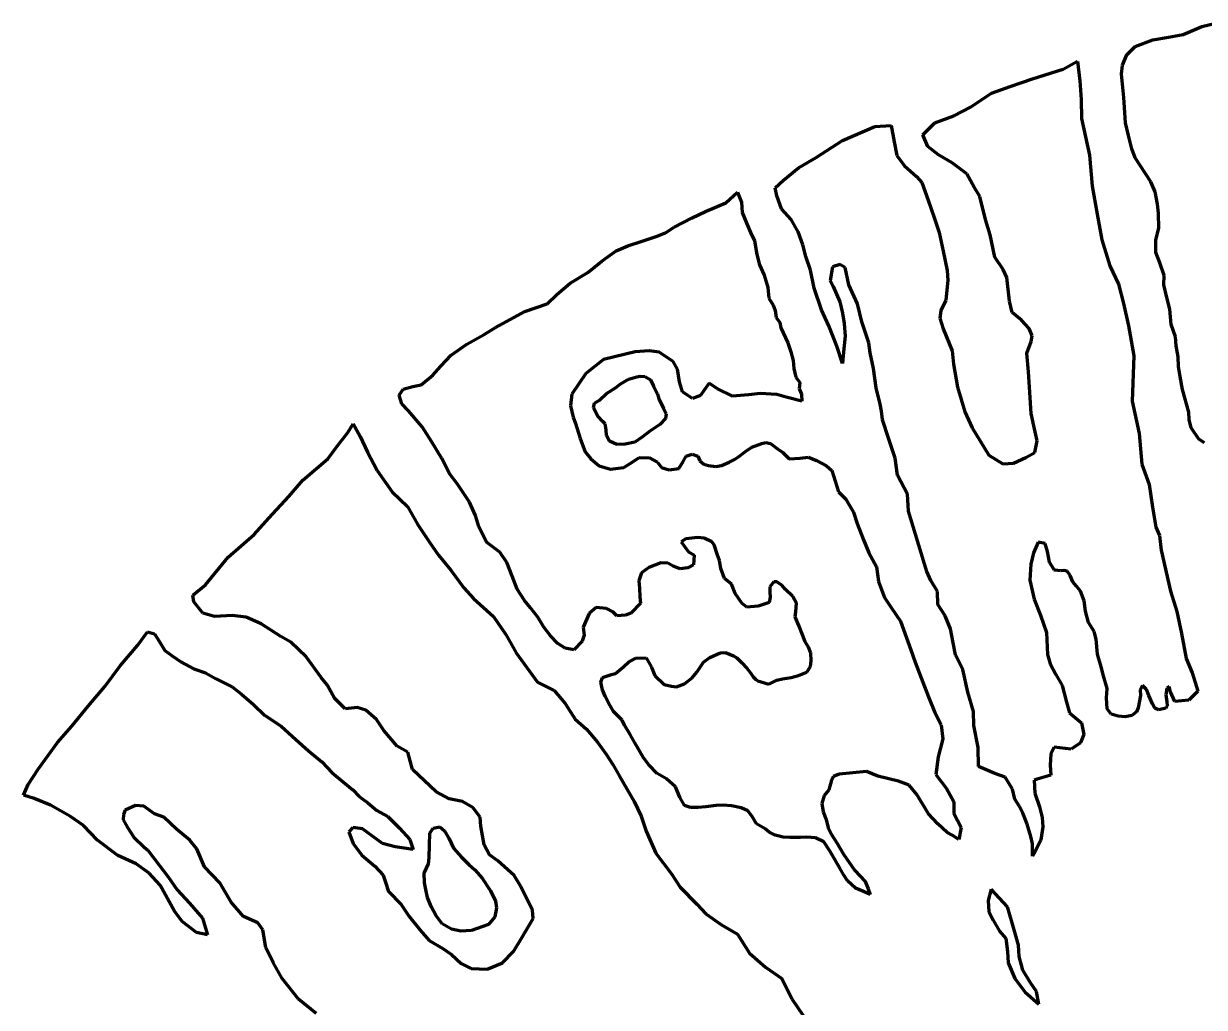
# Model space of a CAD drawing. Header units: millimetres. Extents: x 2676 to 5565, y 1584 to 2775.
# Drawn here: x 4137.2 to 4322, y 2205.4 to 2359.3 of the extents above; entities that cross this region are included whole.
import ezdxf

# ---------------------------------------------------------------- set-up
doc = ezdxf.new("R2010")
doc.units = ezdxf.units.MM
doc.layers.add('Warstwa5', color=7, linetype='Continuous', lineweight=100)

msp = doc.modelspace()

# ---------------------------------------------------------------- linework, layer by layer
at = {"layer": 'Warstwa5'}
for p, q in [((4318.67, 2357.59), (4321.59, 2358.83)), ((4321.59, 2358.83), (4323.56, 2359.27)), ((4311.11, 2355.68), (4313.91, 2356.73)), ((4313.91, 2356.73), (4316.33, 2357.13)), ((4316.33, 2357.13), (4318.67, 2357.59)), ((4309.17, 2352.75), (4309.81, 2354.41)), ((4309.81, 2354.41), (4311.11, 2355.68)), ((4299.89, 2352.14), (4302.09, 2353.37)), ((4302.09, 2353.37), (4302.48, 2350.33)), ((4309, 2351.43), (4309.17, 2352.75)), ((4291.56, 2349.45), (4295.05, 2350.65)), ((4295.05, 2350.65), (4299.89, 2352.14)), ((4309.2, 2349.25), (4309, 2351.43)), ((4288.67, 2348.38), (4291.56, 2349.45)), ((4302.48, 2350.33), (4302.66, 2347.38)), ((4309.36, 2347.7), (4309.2, 2349.25)), ((4285.35, 2346.19), (4288.67, 2348.38)), ((4302.66, 2347.38), (4302.75, 2344.42)), ((4309.45, 2346.15), (4309.36, 2347.7)), ((4282.75, 2344.82), (4285.35, 2346.19)), ((4309.61, 2343.72), (4309.45, 2346.15)), ((4265.31, 2340.96), (4270.41, 2343.16)), ((4270.41, 2343.16), (4272.97, 2343.32)), ((4272.97, 2343.32), (4273.42, 2340.78)), ((4277.9, 2341.85), (4279.76, 2343.74)), ((4279.76, 2343.74), (4282.75, 2344.82)), ((4302.75, 2344.42), (4304, 2338.67)), ((4310.1, 2341.76), (4309.61, 2343.72)), ((4278.71, 2340.02), (4277.9, 2341.85)), ((4310.61, 2339.67), (4310.1, 2341.76)), ((4261.22, 2338.34), (4265.31, 2340.96)), ((4273.42, 2340.78), (4273.85, 2338.63)), ((4280.37, 2338.74), (4278.71, 2340.02)), ((4311.13, 2338.26), (4310.61, 2339.67)), ((4258.46, 2336.68), (4261.22, 2338.34)), ((4273.85, 2338.63), (4275.04, 2337.03)), ((4282.52, 2337.5), (4280.37, 2338.74)), ((4284.8, 2335.76), (4282.52, 2337.5)), ((4304, 2338.67), (4304.4, 2333.86)), ((4313.56, 2334.53), (4311.13, 2338.26)), ((4256.11, 2334.76), (4258.46, 2336.68)), ((4275.04, 2337.03), (4276.92, 2335.37)), ((4285.92, 2333.66), (4284.8, 2335.76)), ((4254.8, 2333.59), (4256.11, 2334.76)), ((4276.92, 2335.37), (4277.77, 2334.43)), ((4277.77, 2334.43), (4278.74, 2331.63)), ((4304.4, 2333.86), (4305.17, 2329.46)), ((4314.28, 2332.95), (4313.56, 2334.53)), ((4247.1, 2331.24), (4248.9, 2332.9)), ((4248.9, 2332.9), (4249.53, 2331.33)), ((4255.08, 2332.32), (4254.8, 2333.59)), ((4255.8, 2330.29), (4255.08, 2332.32)), ((4286.8, 2332.24), (4285.92, 2333.66)), ((4287.72, 2328.64), (4286.8, 2332.24)), ((4314.65, 2331.04), (4314.28, 2332.95)), ((4244.02, 2329.91), (4247.1, 2331.24)), ((4249.53, 2331.33), (4249.63, 2329.73)), ((4257.29, 2328.61), (4255.8, 2330.29)), ((4278.74, 2331.63), (4279.7, 2328.93)), ((4314.81, 2329.55), (4314.65, 2331.04)), ((4239, 2327.4), (4241.71, 2328.82)), ((4241.71, 2328.82), (4244.02, 2329.91)), ((4249.63, 2329.73), (4250.34, 2327.93)), ((4258.39, 2326.7), (4257.29, 2328.61)), ((4279.7, 2328.93), (4280.44, 2326.6)), ((4288.46, 2326.22), (4287.72, 2328.64)), ((4305.17, 2329.46), (4305.91, 2325.46)), ((4314.83, 2327.24), (4314.81, 2329.55)), ((4236.17, 2325.97), (4237.63, 2326.54)), ((4237.63, 2326.54), (4239, 2327.4)), ((4250.34, 2327.93), (4250.96, 2326.6)), ((4250.96, 2326.6), (4251.58, 2325.27)), ((4259.11, 2324.68), (4258.39, 2326.7)), ((4280.44, 2326.6), (4281.11, 2323.68)), ((4314.38, 2325.46), (4314.83, 2327.24)), ((4231.74, 2324.51), (4233.96, 2325.24)), ((4233.96, 2325.24), (4236.17, 2325.97)), ((4251.58, 2325.27), (4251.95, 2323.15)), ((4259.62, 2322.83), (4259.11, 2324.68)), ((4289.18, 2322.71), (4288.46, 2326.22)), ((4305.91, 2325.46), (4307.15, 2321.39)), ((4314.38, 2323.47), (4314.38, 2325.46)), ((4227.67, 2322.11), (4229.89, 2323.74)), ((4229.89, 2323.74), (4231.74, 2324.51)), ((4251.95, 2323.15), (4252.35, 2321.51)), ((4260.35, 2320.69), (4259.62, 2322.83)), ((4281.11, 2323.68), (4281.7, 2320.66)), ((4314.98, 2321.82), (4314.38, 2323.47)), ((4225.46, 2320.31), (4227.67, 2322.11)), ((4252.35, 2321.51), (4253.1, 2319.89)), ((4263.78, 2321.2), (4263.42, 2319.1)), ((4264.94, 2321.57), (4263.78, 2321.2)), ((4265.76, 2321.13), (4264.94, 2321.57)), ((4266.33, 2318.4), (4265.76, 2321.13)), ((4290.48, 2320.81), (4289.18, 2322.71)), ((4307.15, 2321.39), (4308.52, 2318.51)), ((4315.66, 2319.86), (4314.98, 2321.82)), ((4222.7, 2318.65), (4225.46, 2320.31)), ((4253.1, 2319.89), (4253.64, 2317.96)), ((4260.92, 2317.86), (4260.35, 2320.69)), ((4263.42, 2319.1), (4263.87, 2318.15)), ((4281.8, 2319.08), (4281.49, 2316)), ((4281.7, 2320.66), (4281.8, 2319.08)), ((4291.05, 2319.56), (4290.48, 2320.81)), ((4291.49, 2315.84), (4291.05, 2319.56)), ((4315.63, 2318.4), (4315.66, 2319.86)), ((4220.61, 2316.91), (4222.7, 2318.65)), ((4253.64, 2317.96), (4253.8, 2316.31)), ((4262.03, 2314.48), (4260.92, 2317.86)), ((4263.87, 2318.15), (4264.91, 2315.74)), ((4267.7, 2315.42), (4266.33, 2318.4)), ((4308.52, 2318.51), (4309.3, 2315.5)), ((4316.07, 2316.43), (4315.63, 2318.4)), ((4215.6, 2314.22), (4219.09, 2315.45)), ((4219.09, 2315.45), (4220.61, 2316.91)), ((4253.8, 2316.31), (4254.47, 2315.22)), ((4264.91, 2315.74), (4265.32, 2313.99)), ((4268.37, 2312.6), (4267.7, 2315.42)), ((4281.49, 2316), (4280.71, 2314.38)), ((4291.89, 2314.09), (4291.49, 2315.84)), ((4309.3, 2315.5), (4310.11, 2312)), ((4316.56, 2314.59), (4316.07, 2316.43)), ((4211.04, 2311.71), (4215.6, 2314.22)), ((4254.47, 2315.22), (4254.82, 2314.41)), ((4254.82, 2314.41), (4254.95, 2313.29)), ((4263.17, 2311.98), (4262.03, 2314.48)), ((4265.32, 2313.99), (4265.62, 2312.33)), ((4280.71, 2314.38), (4280.58, 2313.18)), ((4293.35, 2312.89), (4291.89, 2314.09)), ((4316.77, 2312.17), (4316.56, 2314.59)), ((4209.26, 2310.64), (4211.04, 2311.71)), ((4254.95, 2313.29), (4255.53, 2312.49)), ((4255.53, 2312.49), (4255.7, 2311.67)), ((4255.7, 2311.67), (4256.8, 2309.3)), ((4264.46, 2308.8), (4263.17, 2311.98)), ((4265.62, 2312.33), (4265.74, 2310.36)), ((4269.46, 2309.31), (4268.37, 2312.6)), ((4280.58, 2313.18), (4281.08, 2311.53)), ((4294.52, 2311.59), (4293.35, 2312.89)), ((4310.11, 2312), (4310.9, 2307.31)), ((4317.45, 2310.28), (4316.77, 2312.17)), ((4206.56, 2309.11), (4209.26, 2310.64)), ((4265.74, 2310.36), (4265.5, 2307.88)), ((4281.08, 2311.53), (4282.49, 2308.07)), ((4294.99, 2310.43), (4294.52, 2311.59)), ((4294.84, 2309.53), (4294.99, 2310.43)), ((4317.54, 2308.85), (4317.45, 2310.28)), ((4204.1, 2307.41), (4206.56, 2309.11)), ((4235.09, 2308.06), (4232.9, 2307.92)), ((4236.65, 2307.86), (4235.09, 2308.06)), ((4256.8, 2309.3), (4257.25, 2307.9)), ((4265.32, 2306.09), (4264.46, 2308.8)), ((4269.66, 2307.74), (4269.46, 2309.31)), ((4282.49, 2308.07), (4282.71, 2306.01)), ((4294.17, 2307.71), (4294.84, 2309.53)), ((4317.84, 2307.12), (4317.54, 2308.85)), ((4202.48, 2305.7), (4204.1, 2307.41)), ((4227.91, 2306.72), (4225.19, 2304.52)), ((4232.9, 2307.92), (4227.91, 2306.72)), ((4238.83, 2306.39), (4236.65, 2307.86)), ((4239.5, 2305.18), (4238.83, 2306.39)), ((4257.25, 2307.9), (4257.63, 2306.55)), ((4257.63, 2306.55), (4257.71, 2305.31)), ((4265.5, 2307.88), (4265.32, 2306.09)), ((4270.21, 2305.31), (4269.66, 2307.74)), ((4294.45, 2304.77), (4294.17, 2307.71)), ((4310.9, 2307.31), (4310.66, 2300.22)), ((4317.93, 2305.62), (4317.84, 2307.12)), ((4199.39, 2302.77), (4201.21, 2304.25)), ((4201.21, 2304.25), (4202.48, 2305.7)), ((4225.19, 2304.52), (4222.96, 2301.29)), ((4239.8, 2303.24), (4239.5, 2305.18)), ((4257.71, 2305.31), (4258.03, 2303.96)), ((4270.6, 2302.27), (4270.21, 2305.31)), ((4282.71, 2306.01), (4283.33, 2302.39)), ((4294.6, 2302.41), (4294.45, 2304.77)), ((4318.15, 2304.08), (4317.93, 2305.62)), ((4196.58, 2302.06), (4198.1, 2302.51)), ((4198.1, 2302.51), (4199.39, 2302.77)), ((4229.81, 2302.26), (4230.56, 2302.85)), ((4230.56, 2302.85), (4231.83, 2303.65)), ((4231.83, 2303.65), (4233.13, 2304.03)), ((4233.13, 2304.03), (4233.67, 2304.13)), ((4233.67, 2304.13), (4234.4, 2304.05)), ((4234.4, 2304.05), (4235.28, 2303.56)), ((4235.28, 2303.56), (4235.76, 2302.57)), ((4235.76, 2302.57), (4236.38, 2301.28)), ((4240.31, 2301.66), (4239.8, 2303.24)), ((4244.46, 2302.99), (4243.69, 2301.93)), ((4245.76, 2302.12), (4244.46, 2302.99)), ((4258.03, 2303.96), (4258.68, 2303.11)), ((4258.68, 2303.11), (4258.56, 2302.15)), ((4283.33, 2302.39), (4284.47, 2298.51)), ((4294.86, 2298.28), (4294.6, 2302.41)), ((4318.53, 2302.04), (4318.15, 2304.08)), ((4195.98, 2301.13), (4196.58, 2302.06)), ((4196.37, 2299.77), (4195.98, 2301.13)), ((4222.96, 2301.29), (4222.77, 2299.49)), ((4227.33, 2300.35), (4228.41, 2301.39)), ((4228.41, 2301.39), (4229.81, 2302.26)), ((4236.38, 2301.28), (4236.61, 2300.57)), ((4236.61, 2300.57), (4237.31, 2299.05)), ((4241.87, 2300.63), (4240.31, 2301.66)), ((4243.09, 2301.06), (4241.87, 2300.63)), ((4243.69, 2301.93), (4243.09, 2301.06)), ((4248.1, 2300.96), (4245.76, 2302.12)), ((4250.64, 2301.18), (4248.1, 2300.96)), ((4252.47, 2301.41), (4250.64, 2301.18)), ((4255.05, 2301.22), (4252.47, 2301.41)), ((4256.5, 2300.83), (4255.05, 2301.22)), ((4258.98, 2300.21), (4256.5, 2300.83)), ((4258.56, 2302.15), (4258.91, 2301.28)), ((4258.91, 2301.28), (4258.98, 2300.21)), ((4271.25, 2299.75), (4270.6, 2302.27)), ((4319.51, 2298.46), (4318.53, 2302.04)), ((4197.39, 2298.7), (4196.37, 2299.77)), ((4199.57, 2296.16), (4197.39, 2298.7)), ((4222.77, 2299.49), (4223.18, 2297.68)), ((4226.38, 2299.15), (4226.52, 2299.88)), ((4227.07, 2297.87), (4226.38, 2299.15)), ((4226.52, 2299.88), (4227.33, 2300.35)), ((4237.31, 2299.05), (4237.72, 2298.23)), ((4271.42, 2298.65), (4271.25, 2299.75)), ((4310.66, 2300.22), (4311.76, 2295.16)), ((4223.18, 2297.68), (4223.54, 2296.68)), ((4227.84, 2297.01), (4227.07, 2297.87)), ((4228.17, 2296.67), (4227.84, 2297.01)), ((4237.64, 2297.5), (4236.74, 2296.54)), ((4237.72, 2298.23), (4237.64, 2297.5)), ((4271.61, 2297.28), (4271.42, 2298.65)), ((4272.58, 2294.28), (4271.61, 2297.28)), ((4284.47, 2298.51), (4285.61, 2296.02)), ((4295.28, 2296.33), (4294.86, 2298.28)), ((4319.58, 2297.34), (4319.51, 2298.46)), ((4319.91, 2296.05), (4319.58, 2297.34)), ((4186.27, 2293.15), (4187.92, 2295.31)), ((4187.92, 2295.31), (4188.77, 2296.67)), ((4188.77, 2296.67), (4189.83, 2294.68)), ((4201.02, 2293.87), (4199.57, 2296.16)), ((4223.54, 2296.68), (4224.29, 2294.34)), ((4228.35, 2295.72), (4228.17, 2296.67)), ((4228.4, 2294.82), (4228.35, 2295.72)), ((4235.18, 2295.48), (4234.03, 2294.63)), ((4236.74, 2296.54), (4235.18, 2295.48)), ((4285.61, 2296.02), (4288.25, 2291.74)), ((4295.82, 2293.99), (4295.28, 2296.33)), ((4311.76, 2295.16), (4312.16, 2290.34)), ((4321.08, 2294.25), (4319.91, 2296.05)), ((4184.8, 2291.19), (4186.27, 2293.15)), ((4189.83, 2294.68), (4191.01, 2292.23)), ((4202.62, 2291.23), (4201.02, 2293.87)), ((4224.29, 2294.34), (4225.07, 2292.25)), ((4228.88, 2293.94), (4228.4, 2294.82)), ((4230, 2293.41), (4228.88, 2293.94)), ((4231.32, 2293.49), (4230, 2293.41)), ((4232.81, 2293.77), (4231.32, 2293.49)), ((4234.03, 2294.63), (4232.81, 2293.77)), ((4251.16, 2292.99), (4252.73, 2293.56)), ((4252.73, 2293.56), (4253.32, 2293.72)), ((4253.32, 2293.72), (4254.04, 2293.59)), ((4254.04, 2293.59), (4255.16, 2292.76)), ((4273.56, 2291.28), (4272.58, 2294.28)), ((4295.44, 2292.19), (4295.82, 2293.99)), ((4321.99, 2293.68), (4321.08, 2294.25)), ((4191.01, 2292.23), (4192.5, 2289.33)), ((4225.07, 2292.25), (4225.97, 2291.18)), ((4232.66, 2290.82), (4233.52, 2291.41)), ((4233.52, 2291.41), (4235.13, 2291.33)), ((4235.13, 2291.33), (4236.36, 2290.64)), ((4240.4, 2290.77), (4240.89, 2291.57)), ((4240.89, 2291.57), (4241.82, 2291.93)), ((4241.82, 2291.93), (4242.68, 2291.57)), ((4242.68, 2291.57), (4243.02, 2290.87)), ((4248.42, 2291.09), (4249.05, 2291.49)), ((4249.05, 2291.49), (4250.13, 2292.33)), ((4250.13, 2292.33), (4251.16, 2292.99)), ((4255.16, 2292.76), (4255.97, 2292.16)), ((4255.97, 2292.16), (4257, 2291.19)), ((4258.72, 2291.3), (4260.02, 2291.44)), ((4260.02, 2291.44), (4261.24, 2290.92)), ((4288.25, 2291.74), (4290.41, 2290.39)), ((4292.08, 2290.5), (4294, 2291.41)), ((4294, 2291.41), (4295.44, 2292.19)), ((4180.88, 2287.83), (4184.8, 2291.19)), ((4203.9, 2288.76), (4202.62, 2291.23)), ((4225.97, 2291.18), (4227.23, 2290.06)), ((4227.23, 2290.06), (4229.05, 2289.58)), ((4229.05, 2289.58), (4231.12, 2289.83)), ((4231.12, 2289.83), (4232.66, 2290.82)), ((4236.36, 2290.64), (4237.01, 2289.84)), ((4237.01, 2289.84), (4238.22, 2289.44)), ((4238.22, 2289.44), (4239.7, 2289.66)), ((4239.7, 2289.66), (4240.4, 2290.77)), ((4243.02, 2290.87), (4243.65, 2290.32)), ((4243.65, 2290.32), (4244.37, 2290.13)), ((4244.37, 2290.13), (4245.51, 2289.96)), ((4245.51, 2289.96), (4246.4, 2290.13)), ((4246.4, 2290.13), (4247.62, 2290.63)), ((4247.62, 2290.63), (4248.42, 2291.09)), ((4257, 2291.19), (4258.72, 2291.3)), ((4261.24, 2290.92), (4262.84, 2290.07)), ((4262.84, 2290.07), (4263.66, 2289.35)), ((4273.93, 2288.63), (4273.56, 2291.28)), ((4290.41, 2290.39), (4292.08, 2290.5)), ((4312.16, 2290.34), (4313.35, 2287.16)), ((4178.71, 2285.27), (4180.88, 2287.83)), ((4192.5, 2289.33), (4194.86, 2286.02)), ((4205.07, 2287.22), (4203.9, 2288.76)), ((4263.66, 2289.35), (4264.73, 2286.03)), ((4275.49, 2285.67), (4273.93, 2288.63)), ((4194.86, 2286.02), (4197.25, 2283.74)), ((4206.97, 2284.42), (4205.07, 2287.22)), ((4264.73, 2286.03), (4265.85, 2284.86)), ((4313.35, 2287.16), (4313.87, 2283.64)), ((4175.55, 2281.89), (4178.71, 2285.27)), ((4207.88, 2282.33), (4206.97, 2284.42)), ((4265.85, 2284.86), (4267.03, 2282.83)), ((4275.66, 2283.01), (4275.49, 2285.67)), ((4197.25, 2283.74), (4198.83, 2280.94)), ((4208.4, 2280.58), (4207.88, 2282.33)), ((4267.03, 2282.83), (4267.62, 2281.05)), ((4276.41, 2280.59), (4275.66, 2283.01)), ((4313.87, 2283.64), (4314.36, 2280.51)), ((4173.28, 2279.32), (4175.55, 2281.89)), ((4198.83, 2280.94), (4200.69, 2278.15)), ((4209.63, 2278.16), (4208.4, 2280.58)), ((4267.62, 2281.05), (4268.64, 2278.53)), ((4278.51, 2273.57), (4276.41, 2280.59)), ((4314.36, 2280.51), (4314.94, 2279.16)), ((4169.19, 2275.79), (4173.28, 2279.32)), ((4240.81, 2278.67), (4240.06, 2278.21)), ((4242.64, 2278.85), (4240.81, 2278.67)), ((4243.66, 2278.79), (4242.64, 2278.85)), ((4244.88, 2278.21), (4243.66, 2278.79)), ((4268.64, 2278.53), (4269.44, 2276.48)), ((4314.94, 2279.16), (4315.18, 2276.91)), ((4200.69, 2278.15), (4202.13, 2276.09)), ((4211.7, 2276.55), (4209.63, 2278.16)), ((4212.81, 2274.95), (4211.7, 2276.55)), ((4240.06, 2278.21), (4241.23, 2276.62)), ((4241.23, 2276.62), (4242.1, 2276.08)), ((4245.27, 2277.7), (4244.88, 2278.21)), ((4245.79, 2276.13), (4245.27, 2277.7)), ((4295.93, 2278.15), (4295.22, 2276.49)), ((4297.03, 2277.95), (4295.93, 2278.15)), ((4297.42, 2276.66), (4297.03, 2277.95)), ((4297.75, 2275.02), (4297.42, 2276.66)), ((4315.18, 2276.91), (4316.67, 2270.48)), ((4165.63, 2271.45), (4169.19, 2275.79)), ((4202.13, 2276.09), (4204.05, 2273.78)), ((4213.66, 2272.8), (4212.81, 2274.95)), ((4236.88, 2274.92), (4235.02, 2274.2)), ((4238.01, 2274.87), (4236.88, 2274.92)), ((4238.81, 2274.38), (4238.01, 2274.87)), ((4242.1, 2276.08), (4242.02, 2274.58)), ((4246.08, 2275.25), (4245.79, 2276.13)), ((4246.28, 2274.02), (4246.08, 2275.25)), ((4269.44, 2276.48), (4270.63, 2274.26)), ((4294.83, 2274.68), (4294.64, 2272.2)), ((4295.22, 2276.49), (4294.83, 2274.68)), ((4298.45, 2273.79), (4297.75, 2275.02)), ((4204.05, 2273.78), (4206.09, 2271.01)), ((4233.88, 2273.36), (4233.48, 2272.09)), ((4235.02, 2274.2), (4233.88, 2273.36)), ((4239.91, 2273.98), (4238.81, 2274.38)), ((4241.15, 2274.11), (4239.91, 2273.98)), ((4242.02, 2274.58), (4241.15, 2274.11)), ((4246.85, 2272.45), (4246.28, 2274.02)), ((4270.63, 2274.26), (4270.96, 2271.99)), ((4279.16, 2272.13), (4278.51, 2273.57)), ((4298.6, 2273.76), (4298.45, 2273.79)), ((4299.5, 2273.66), (4298.6, 2273.76)), ((4299.96, 2273.69), (4299.5, 2273.66)), ((4300.51, 2273.61), (4299.96, 2273.69)), ((4300.94, 2272.94), (4300.51, 2273.61)), ((4301.39, 2271.93), (4300.94, 2272.94)), ((4163.67, 2269.83), (4165.63, 2271.45)), ((4206.09, 2271.01), (4207.6, 2269.33)), ((4214.44, 2270.77), (4213.66, 2272.8)), ((4233.48, 2272.09), (4233.55, 2270.96)), ((4247.98, 2271.56), (4246.85, 2272.45)), ((4248.55, 2270.1), (4247.98, 2271.56)), ((4253.96, 2271.16), (4253.95, 2270.32)), ((4254.57, 2271.91), (4253.96, 2271.16)), ((4255.04, 2271.94), (4254.57, 2271.91)), ((4255.91, 2271.34), (4255.04, 2271.94)), ((4256.37, 2270.77), (4255.91, 2271.34)), ((4270.96, 2271.99), (4271.89, 2269.46)), ((4280.19, 2270.4), (4279.16, 2272.13)), ((4294.64, 2272.2), (4295.33, 2269.23)), ((4301.93, 2271.23), (4301.39, 2271.93)), ((4302.6, 2270.46), (4301.93, 2271.23)), ((4163.83, 2268.81), (4163.67, 2269.83)), ((4207.6, 2269.33), (4210.71, 2266.49)), ((4215.56, 2268.99), (4214.44, 2270.77)), ((4233.55, 2270.96), (4233.64, 2269.6)), ((4233.64, 2269.6), (4233.7, 2268.59)), ((4249.6, 2268.62), (4248.55, 2270.1)), ((4254, 2269.55), (4253.88, 2268.71)), ((4253.95, 2270.32), (4254, 2269.55)), ((4257.57, 2269.66), (4256.37, 2270.77)), ((4258.11, 2268.62), (4257.57, 2269.66)), ((4271.89, 2269.46), (4272.94, 2267.9)), ((4280.26, 2268.37), (4280.19, 2270.4)), ((4295.33, 2269.23), (4296.3, 2266.74)), ((4303.16, 2268.94), (4302.6, 2270.46)), ((4316.67, 2270.48), (4317.66, 2267.29)), ((4165.25, 2267.03), (4163.83, 2268.81)), ((4216.53, 2267.86), (4215.56, 2268.99)), ((4217.63, 2266.39), (4216.53, 2267.86)), ((4226.78, 2267.92), (4225.71, 2266.96)), ((4228.39, 2267.78), (4226.78, 2267.92)), ((4229.38, 2267.25), (4228.39, 2267.78)), ((4233.7, 2268.59), (4232.19, 2267.01)), ((4250.35, 2267.96), (4249.6, 2268.62)), ((4252.13, 2268.13), (4250.35, 2267.96)), ((4253.88, 2268.71), (4252.13, 2268.13)), ((4258.02, 2267.25), (4258.11, 2268.62)), ((4272.94, 2267.9), (4274.41, 2265.8)), ((4281.42, 2266.59), (4280.26, 2268.37)), ((4303.34, 2267.33), (4303.16, 2268.94)), ((4303.83, 2265.55), (4303.34, 2267.33)), ((4317.66, 2267.29), (4318.37, 2263.87)), ((4167.06, 2266.49), (4165.25, 2267.03)), ((4169.86, 2266.66), (4167.06, 2266.49)), ((4172.02, 2266.42), (4169.86, 2266.66)), ((4174.34, 2265.35), (4172.02, 2266.42)), ((4210.71, 2266.49), (4212.66, 2263.71)), ((4218.62, 2264.83), (4217.63, 2266.39)), ((4225.71, 2266.96), (4224.77, 2264.82)), ((4230.01, 2266.63), (4229.38, 2267.25)), ((4231.38, 2266.72), (4230.01, 2266.63)), ((4232.19, 2267.01), (4231.38, 2266.72)), ((4257.95, 2266.47), (4258.02, 2267.25)), ((4258.51, 2265.08), (4257.95, 2266.47)), ((4274.41, 2265.8), (4276.03, 2261.31)), ((4282.23, 2264.6), (4281.42, 2266.59)), ((4296.3, 2266.74), (4297.28, 2264.02)), ((4304.74, 2264.16), (4303.83, 2265.55)), ((4155, 2261.97), (4156.55, 2264.12)), ((4156.55, 2264.12), (4157.69, 2263.82)), ((4157.69, 2263.82), (4158.42, 2262.65)), ((4177.45, 2263.4), (4174.34, 2265.35)), ((4212.66, 2263.71), (4214.24, 2260.82)), ((4219.66, 2263.47), (4218.62, 2264.83)), ((4224.77, 2264.82), (4224.91, 2263.58)), ((4259.08, 2263.62), (4258.51, 2265.08)), ((4259.5, 2262.56), (4259.08, 2263.62)), ((4282.67, 2262.41), (4282.23, 2264.6)), ((4297.28, 2264.02), (4297.44, 2260.54)), ((4305.01, 2262.94), (4304.74, 2264.16)), ((4318.37, 2263.87), (4319.11, 2259.93)), ((4152.3, 2258.8), (4155, 2261.97)), ((4158.42, 2262.65), (4159.26, 2261.2)), ((4179.01, 2262.47), (4177.45, 2263.4)), ((4181.4, 2260.18), (4179.01, 2262.47)), ((4220.81, 2262.29), (4219.66, 2263.47)), ((4221.93, 2261.53), (4220.81, 2262.29)), ((4224.61, 2262.67), (4223.31, 2261.32)), ((4224.91, 2263.58), (4224.61, 2262.67)), ((4260.03, 2261.7), (4259.5, 2262.56)), ((4283.04, 2260.52), (4282.67, 2262.41)), ((4305.23, 2260.63), (4305.01, 2262.94)), ((4159.26, 2261.2), (4160.44, 2260.34)), ((4160.44, 2260.34), (4161.81, 2259.4)), ((4183.76, 2256.96), (4181.4, 2260.18)), ((4214.24, 2260.82), (4217.62, 2256.26)), ((4223.31, 2261.32), (4221.93, 2261.53)), ((4231.89, 2259.41), (4232.99, 2260.01)), ((4232.99, 2260.01), (4234.59, 2260.05)), ((4234.59, 2260.05), (4235.46, 2258.56)), ((4243.56, 2259.36), (4244.59, 2260.08)), ((4244.59, 2260.08), (4246.21, 2260.84)), ((4246.21, 2260.84), (4247.04, 2260.89)), ((4247.04, 2260.89), (4248.26, 2260.37)), ((4248.26, 2260.37), (4248.82, 2260.05)), ((4248.82, 2260.05), (4249.58, 2259.26)), ((4260.38, 2260.77), (4260.03, 2261.7)), ((4260.45, 2259.65), (4260.38, 2260.77)), ((4276.03, 2261.31), (4276.73, 2259.35)), ((4284.17, 2258.22), (4283.04, 2260.52)), ((4297.44, 2260.54), (4297.83, 2259.08)), ((4305.82, 2258.66), (4305.23, 2260.63)), ((4319.11, 2259.93), (4320.04, 2257.72)), ((4149.88, 2255.57), (4152.3, 2258.8)), ((4161.81, 2259.4), (4163.84, 2258.31)), ((4163.84, 2258.31), (4165.66, 2257.68)), ((4229.8, 2257.61), (4231.05, 2258.64)), ((4231.05, 2258.64), (4231.89, 2259.41)), ((4235.46, 2258.56), (4235.95, 2257.28)), ((4242.53, 2257.81), (4243.56, 2259.36)), ((4249.58, 2259.26), (4250.35, 2258.42)), ((4250.35, 2258.42), (4250.93, 2257.68)), ((4259.73, 2257.82), (4260.33, 2258.69)), ((4260.33, 2258.69), (4260.45, 2259.65)), ((4276.73, 2259.35), (4277.64, 2256.92)), ((4284.95, 2254.69), (4284.17, 2258.22)), ((4297.83, 2259.08), (4298.73, 2257.46)), ((4306.18, 2257.21), (4305.82, 2258.66)), ((4165.66, 2257.68), (4167.31, 2256.75)), ((4167.31, 2256.75), (4169.82, 2255.51)), ((4184.67, 2255.8), (4183.76, 2256.96)), ((4217.62, 2256.26), (4220.23, 2254.93)), ((4227.51, 2256.22), (4227.76, 2256.95)), ((4227.76, 2255.04), (4227.51, 2256.22)), ((4227.76, 2256.95), (4229.16, 2257.45)), ((4229.16, 2257.45), (4229.8, 2257.61)), ((4235.95, 2257.28), (4237.41, 2255.88)), ((4240.62, 2255.97), (4241.81, 2256.93)), ((4241.81, 2256.93), (4242.53, 2257.81)), ((4250.93, 2257.68), (4251.33, 2257.05)), ((4251.33, 2257.05), (4251.77, 2256.66)), ((4251.77, 2256.66), (4252.08, 2256.45)), ((4252.08, 2256.45), (4253.78, 2255.9)), ((4253.78, 2255.9), (4255.05, 2256.57)), ((4255.05, 2256.57), (4255.93, 2256.75)), ((4255.93, 2256.75), (4257.29, 2256.95)), ((4257.29, 2256.95), (4258.46, 2257.26)), ((4258.46, 2257.26), (4259.73, 2257.82)), ((4277.64, 2256.92), (4278.79, 2253.93)), ((4298.73, 2257.46), (4299.72, 2255.74)), ((4306.73, 2255.24), (4306.18, 2257.21)), ((4320.04, 2257.72), (4320.92, 2254.81)), ((4147.26, 2252.5), (4149.88, 2255.57)), ((4169.82, 2255.51), (4171.29, 2254.38)), ((4171.29, 2254.38), (4173.17, 2252.72)), ((4185.83, 2253.72), (4184.67, 2255.8)), ((4220.23, 2254.93), (4221.95, 2252.88)), ((4228.18, 2254.06), (4227.76, 2255.04)), ((4237.41, 2255.88), (4238.56, 2255.6)), ((4238.56, 2255.6), (4239.34, 2255.53)), ((4239.34, 2255.53), (4240.62, 2255.97)), ((4285.82, 2251.65), (4284.95, 2254.69)), ((4299.72, 2255.74), (4300.38, 2253.11)), ((4306.66, 2253.76), (4306.73, 2255.24)), ((4312.3, 2255.74), (4311.92, 2254.98)), ((4311.92, 2254.98), (4311.98, 2254.14)), ((4312.92, 2255.08), (4312.3, 2255.74)), ((4313.25, 2254.14), (4312.92, 2255.08)), ((4316.08, 2255.32), (4315.95, 2254.27)), ((4316.45, 2255.54), (4316.08, 2255.32)), ((4316.67, 2254.74), (4316.45, 2255.54)), ((4317.36, 2253.2), (4316.67, 2254.74)), ((4320.92, 2254.81), (4319.52, 2253.44)), ((4144.75, 2249.35), (4147.26, 2252.5)), ((4173.17, 2252.72), (4174.87, 2251.05)), ((4187.53, 2252.05), (4185.83, 2253.72)), ((4221.95, 2252.88), (4223.5, 2250.45)), ((4228.79, 2252.91), (4228.18, 2254.06)), ((4229.52, 2251.64), (4228.79, 2252.91)), ((4278.79, 2253.93), (4279.8, 2251.51)), ((4300.38, 2253.11), (4300.88, 2251.46)), ((4306.77, 2252.07), (4306.66, 2253.76)), ((4311.98, 2254.14), (4311.6, 2252.22)), ((4313.84, 2252.82), (4313.25, 2254.14)), ((4314.19, 2252.19), (4313.84, 2252.82)), ((4316.14, 2252.54), (4315.93, 2252.18)), ((4315.95, 2254.27), (4316.1, 2253.16)), ((4316.1, 2253.16), (4316.14, 2252.54)), ((4319.52, 2253.44), (4317.36, 2253.2)), ((4174.87, 2251.05), (4177.5, 2249.35)), ((4189.39, 2252.26), (4187.53, 2252.05)), ((4190.72, 2251.88), (4189.39, 2252.26)), ((4192.4, 2250.39), (4190.72, 2251.88)), ((4230.86, 2250.3), (4229.52, 2251.64)), ((4279.8, 2251.51), (4280.78, 2249.56)), ((4285.9, 2249.44), (4285.82, 2251.65)), ((4300.88, 2251.46), (4302.76, 2249.89)), ((4307.4, 2251.22), (4306.77, 2252.07)), ((4308.47, 2250.94), (4307.4, 2251.22)), ((4309.59, 2250.82), (4308.47, 2250.94)), ((4310.62, 2251.04), (4309.59, 2250.82)), ((4311.33, 2251.58), (4310.62, 2251.04)), ((4311.6, 2252.22), (4311.33, 2251.58)), ((4314.79, 2251.92), (4314.19, 2252.19)), ((4315.51, 2252.08), (4314.79, 2251.92)), ((4315.93, 2252.18), (4315.51, 2252.08)), ((4142.48, 2246.78), (4144.75, 2249.35)), ((4177.5, 2249.35), (4179.79, 2247.25)), ((4193.54, 2248.68), (4192.4, 2250.39)), ((4223.5, 2250.45), (4225.28, 2248.88)), ((4225.28, 2248.88), (4227, 2246.84)), ((4231.2, 2249.49), (4230.86, 2250.3)), ((4232.13, 2248.06), (4231.2, 2249.49)), ((4280.78, 2249.56), (4281.02, 2247.38)), ((4286.54, 2246.02), (4285.9, 2249.44)), ((4302.76, 2249.89), (4303.08, 2248.03)), ((4179.79, 2247.25), (4181.77, 2245.5)), ((4195.66, 2246.2), (4193.54, 2248.68)), ((4232.86, 2246.74), (4232.13, 2248.06)), ((4281.02, 2247.38), (4280.33, 2244.56)), ((4303.08, 2248.03), (4302.56, 2246.72)), ((4139.46, 2242.65), (4142.48, 2246.78)), ((4181.77, 2245.5), (4183.84, 2243.76)), ((4197.32, 2245.26), (4195.66, 2246.2)), ((4198.04, 2242.59), (4197.32, 2245.26)), ((4227, 2246.84), (4228.34, 2244.96)), ((4234.2, 2244.38), (4232.86, 2246.74)), ((4286.6, 2243.06), (4286.54, 2246.02)), ((4298.45, 2246.06), (4297.92, 2245.04)), ((4301.14, 2245.74), (4298.45, 2246.06)), ((4302.56, 2246.72), (4301.14, 2245.74)), ((4183.84, 2243.76), (4185.44, 2242.08)), ((4228.34, 2244.96), (4229.37, 2243.34)), ((4229.37, 2243.34), (4230.42, 2241.54)), ((4235.04, 2243.3), (4234.2, 2244.38)), ((4236.32, 2241.96), (4235.04, 2243.3)), ((4280.33, 2244.56), (4279.93, 2241.77)), ((4297.92, 2245.04), (4297.83, 2243.25)), ((4137.92, 2240.21), (4139.46, 2242.65)), ((4185.44, 2242.08), (4187.22, 2240.6)), ((4201.73, 2239.08), (4198.04, 2242.59)), ((4230.42, 2241.54), (4232.73, 2237.57)), ((4237.8, 2241.1), (4236.32, 2241.96)), ((4263.9, 2241.48), (4263.63, 2240.9)), ((4264.83, 2241.82), (4263.9, 2241.48)), ((4269.11, 2242.28), (4264.83, 2241.82)), ((4270.88, 2241.53), (4269.11, 2242.28)), ((4274.08, 2240.77), (4270.88, 2241.53)), ((4279.93, 2241.77), (4281.61, 2239.62)), ((4289.15, 2241.93), (4286.6, 2243.06)), ((4290.79, 2241.35), (4289.15, 2241.93)), ((4297.93, 2241.68), (4295.79, 2241.05)), ((4297.83, 2243.25), (4297.93, 2241.68)), ((4137.18, 2238.58), (4137.92, 2240.21)), ((4187.22, 2240.6), (4188.7, 2239.39)), ((4239.2, 2239.87), (4237.8, 2241.1)), ((4239.89, 2238.24), (4239.2, 2239.87)), ((4263.63, 2240.9), (4263.21, 2239.41)), ((4275.75, 2240.11), (4274.08, 2240.77)), ((4276.99, 2238.66), (4275.75, 2240.11)), ((4281.61, 2239.62), (4282.78, 2237.51)), ((4291.95, 2239.51), (4290.79, 2241.35)), ((4295.79, 2241.05), (4295.31, 2240.92)), ((4295.31, 2240.92), (4295.43, 2238.85)), ((4138.81, 2238.02), (4137.18, 2238.58)), ((4141.4, 2236.97), (4138.81, 2238.02)), ((4188.7, 2239.39), (4189.7, 2238.33)), ((4189.7, 2238.33), (4191.07, 2237.38)), ((4203.76, 2237.99), (4201.73, 2239.08)), ((4205.85, 2237.56), (4203.76, 2237.99)), ((4240.63, 2236.92), (4239.89, 2238.24)), ((4262.44, 2238.52), (4262.1, 2237.25)), ((4263.21, 2239.41), (4262.44, 2238.52)), ((4278.8, 2235.62), (4276.99, 2238.66)), ((4292.3, 2237.93), (4291.95, 2239.51)), ((4293.05, 2236.8), (4292.3, 2237.93)), ((4295.43, 2238.85), (4296.16, 2236.72)), ((4144.51, 2235.2), (4141.4, 2236.97)), ((4153.05, 2236.2), (4152.82, 2235.53)), ((4154.69, 2236.96), (4153.05, 2236.2)), ((4156.01, 2236.86), (4154.69, 2236.96)), ((4157.67, 2235.65), (4156.01, 2236.86)), ((4191.07, 2237.38), (4192.46, 2236.16)), ((4192.46, 2236.16), (4194.2, 2235.24)), ((4207.49, 2236.63), (4205.85, 2237.56)), ((4208.62, 2235.12), (4207.49, 2236.63)), ((4232.73, 2237.57), (4233.81, 2235.29)), ((4241.54, 2236.62), (4240.63, 2236.92)), ((4242.73, 2236.64), (4241.54, 2236.62)), ((4243.92, 2236.71), (4242.73, 2236.64)), ((4245.57, 2236.93), (4243.92, 2236.71)), ((4246.64, 2237), (4245.57, 2236.93)), ((4247.95, 2236.9), (4246.64, 2237)), ((4249.46, 2236.58), (4247.95, 2236.9)), ((4250.5, 2236.11), (4249.46, 2236.58)), ((4251.21, 2235.2), (4250.5, 2236.11)), ((4262.1, 2237.25), (4262.3, 2235.96)), ((4262.3, 2235.96), (4262.79, 2234.74)), ((4282.78, 2237.51), (4282.74, 2235.71)), ((4293.55, 2235.72), (4293.05, 2236.8)), ((4296.16, 2236.72), (4296.56, 2235.06)), ((4146.56, 2233.83), (4144.51, 2235.2)), ((4152.82, 2235.53), (4152.77, 2234.69)), ((4152.77, 2234.69), (4153.4, 2233.61)), ((4159.11, 2235.09), (4157.67, 2235.65)), ((4161.1, 2233.25), (4159.11, 2235.09)), ((4194.2, 2235.24), (4196, 2233.39)), ((4208.71, 2233.72), (4208.62, 2235.12)), ((4233.81, 2235.29), (4234.61, 2232.91)), ((4251.88, 2234.06), (4251.21, 2235.2)), ((4253.24, 2233.31), (4251.88, 2234.06)), ((4262.79, 2234.74), (4263.11, 2233.45)), ((4280.26, 2234.05), (4278.8, 2235.62)), ((4281.73, 2232.72), (4280.26, 2234.05)), ((4282.74, 2235.71), (4283.93, 2233.49)), ((4294.21, 2234.03), (4293.55, 2235.72)), ((4294.83, 2232.1), (4294.21, 2234.03)), ((4296.56, 2235.06), (4296.66, 2233.58)), ((4148.76, 2231.54), (4146.56, 2233.83)), ((4153.4, 2233.61), (4154.44, 2231.99)), ((4163.17, 2231.51), (4161.1, 2233.25)), ((4188.69, 2233.49), (4188.08, 2232.8)), ((4188.08, 2232.8), (4188.76, 2230.97)), ((4190.2, 2233.31), (4188.69, 2233.49)), ((4193.34, 2230.98), (4190.2, 2233.31)), ((4196, 2233.39), (4197.61, 2231.62)), ((4200.7, 2230.72), (4200.76, 2232.61)), ((4200.76, 2232.61), (4201.3, 2233.41)), ((4201.3, 2233.41), (4202.3, 2233.59)), ((4202.3, 2233.59), (4203.04, 2232.99)), ((4203.04, 2232.99), (4203.71, 2231.85)), ((4209.27, 2230.76), (4208.71, 2233.72)), ((4234.61, 2232.91), (4236.14, 2229.46)), ((4253.87, 2232.75), (4253.24, 2233.31)), ((4254.79, 2232.28), (4253.87, 2232.75)), ((4256.06, 2232), (4254.79, 2232.28)), ((4263.11, 2233.45), (4263.59, 2232.41)), ((4263.59, 2232.41), (4264.45, 2231.1)), ((4282.51, 2232.28), (4281.73, 2232.72)), ((4283.56, 2231.63), (4282.51, 2232.28)), ((4283.93, 2233.49), (4283.56, 2231.63)), ((4296.66, 2233.58), (4296.38, 2231.59)), ((4151.91, 2229.12), (4148.76, 2231.54)), ((4154.44, 2231.99), (4156.04, 2230.4)), ((4156.04, 2230.4), (4156.63, 2229.97)), ((4164.29, 2230.17), (4163.17, 2231.51)), ((4188.76, 2230.97), (4190.09, 2229.19)), ((4195.34, 2230.45), (4193.34, 2230.98)), ((4198.17, 2230.07), (4195.34, 2230.45)), ((4197.61, 2231.62), (4198.17, 2230.07)), ((4200.65, 2228.82), (4200.7, 2230.72)), ((4203.71, 2231.85), (4204.46, 2230.24)), ((4210.11, 2229.22), (4209.27, 2230.76)), ((4257.07, 2231.94), (4256.06, 2232)), ((4258.74, 2231.93), (4257.07, 2231.94)), ((4259.75, 2231.99), (4258.74, 2231.93)), ((4261.12, 2231.9), (4259.75, 2231.99)), ((4262.41, 2231.27), (4261.12, 2231.9)), ((4263.4, 2229.72), (4262.41, 2231.27)), ((4264.45, 2231.1), (4265.51, 2229.32)), ((4295.08, 2230.94), (4294.83, 2232.1)), ((4295.08, 2229.03), (4295.08, 2230.94)), ((4296.38, 2231.59), (4295.42, 2229.65)), ((4154.8, 2227.8), (4151.91, 2229.12)), ((4156.63, 2229.97), (4158.46, 2227.56)), ((4165.49, 2227.35), (4164.29, 2230.17)), ((4190.09, 2229.19), (4192.16, 2227.45)), ((4200.53, 2227.81), (4200.65, 2228.82)), ((4204.46, 2230.24), (4205.73, 2228.84)), ((4205.73, 2228.84), (4206.86, 2227.73)), ((4211.39, 2228.27), (4210.11, 2229.22)), ((4236.14, 2229.46), (4238.59, 2226.24)), ((4264.34, 2228.11), (4263.4, 2229.72)), ((4265.51, 2229.32), (4267.28, 2226.75)), ((4295.42, 2229.65), (4295.08, 2229.03)), ((4156.85, 2226.34), (4154.8, 2227.8)), ((4158.46, 2227.56), (4159.79, 2225.78)), ((4167.9, 2224.86), (4165.49, 2227.35)), ((4192.16, 2227.45), (4193.47, 2226.03)), ((4199.85, 2226.35), (4200.53, 2227.81)), ((4206.86, 2227.73), (4207.8, 2226.85)), ((4207.8, 2226.85), (4208.95, 2225.56)), ((4213.96, 2226), (4211.39, 2228.27)), ((4264.93, 2227.14), (4264.34, 2228.11)), ((4265.54, 2226.05), (4264.93, 2227.14)), ((4267.28, 2226.75), (4268.87, 2225.07)), ((4158.56, 2224.48), (4156.85, 2226.34)), ((4159.79, 2225.78), (4161.23, 2223.72)), ((4169.69, 2221.79), (4167.9, 2224.86)), ((4193.47, 2226.03), (4193.82, 2224.93)), ((4193.82, 2224.93), (4194.28, 2223.46)), ((4199.9, 2224.84), (4199.85, 2226.35)), ((4200.14, 2223.78), (4199.9, 2224.84)), ((4208.95, 2225.56), (4210.25, 2223.58)), ((4215, 2224.29), (4213.96, 2226)), ((4238.59, 2226.24), (4239.93, 2224.18)), ((4266.13, 2225.13), (4265.54, 2226.05)), ((4267.39, 2224.02), (4266.13, 2225.13)), ((4268.87, 2225.07), (4269.36, 2223.91)), ((4160.78, 2220.41), (4158.56, 2224.48)), ((4161.23, 2223.72), (4163.13, 2221.68)), ((4194.28, 2223.46), (4196.28, 2221.44)), ((4200.39, 2222.54), (4200.14, 2223.78)), ((4210.25, 2223.58), (4211.01, 2221.97)), ((4216.83, 2220.57), (4215, 2224.29)), ((4239.93, 2224.18), (4242.55, 2221.48)), ((4268.62, 2223.5), (4267.39, 2224.02)), ((4269.66, 2223.03), (4268.62, 2223.5)), ((4269.36, 2223.91), (4269.66, 2223.03)), ((4288.6, 2223.87), (4288.12, 2222.06)), ((4291.15, 2221.06), (4288.6, 2223.87)), ((4163.13, 2221.68), (4165.16, 2219.29)), ((4171.6, 2219.57), (4169.69, 2221.79)), ((4196.28, 2221.44), (4197.52, 2219.55)), ((4200.95, 2221.16), (4200.39, 2222.54)), ((4201.75, 2219.68), (4200.95, 2221.16)), ((4211.01, 2221.97), (4211.19, 2220.92)), ((4242.55, 2221.48), (4243.96, 2219.98)), ((4288.12, 2222.06), (4288.23, 2220.29)), ((4162, 2218.81), (4160.78, 2220.41)), ((4165.16, 2219.29), (4165.97, 2216.72)), ((4173.82, 2218.59), (4171.6, 2219.57)), ((4197.52, 2219.55), (4199.25, 2217.41)), ((4202.66, 2218.43), (4201.75, 2219.68)), ((4210.92, 2219.54), (4209.93, 2218.3)), ((4211.19, 2220.92), (4210.92, 2219.54)), ((4215.22, 2216.36), (4216.91, 2219.27)), ((4216.91, 2219.27), (4216.83, 2220.57)), ((4243.96, 2219.98), (4246.4, 2218.26)), ((4288.23, 2220.29), (4288.91, 2219)), ((4291.9, 2218.59), (4291.15, 2221.06)), ((4164.26, 2217.08), (4162, 2218.81)), ((4174.63, 2217.51), (4173.82, 2218.59)), ((4175.09, 2214.74), (4174.63, 2217.51)), ((4199.25, 2217.41), (4200.66, 2215.82)), ((4204.13, 2217.58), (4202.66, 2218.43)), ((4205.62, 2217.26), (4204.13, 2217.58)), ((4209.93, 2218.3), (4207.27, 2217.36)), ((4246.4, 2218.26), (4248.92, 2216.83)), ((4288.91, 2219), (4289.91, 2217.28)), ((4292.49, 2216.4), (4291.9, 2218.59)), ((4165.97, 2216.72), (4164.26, 2217.08)), ((4200.66, 2215.82), (4202.79, 2214.55)), ((4207.27, 2217.36), (4205.62, 2217.26)), ((4213.86, 2214.12), (4215.22, 2216.36)), ((4248.92, 2216.83), (4250.8, 2213.86)), ((4289.91, 2217.28), (4290.87, 2216.15)), ((4290.87, 2216.15), (4291.15, 2214.09)), ((4292.86, 2215.09), (4292.49, 2216.4)), ((4176.26, 2212.38), (4175.09, 2214.74)), ((4202.79, 2214.55), (4204.16, 2213.61)), ((4212.1, 2212.33), (4213.86, 2214.12)), ((4250.8, 2213.86), (4253.27, 2211.67)), ((4291.15, 2214.09), (4291.26, 2212.32)), ((4292.97, 2213.32), (4292.86, 2215.09)), ((4177.64, 2209.85), (4176.26, 2212.38)), ((4204.16, 2213.61), (4205.65, 2212.2)), ((4205.65, 2212.2), (4207.2, 2211.46)), ((4209.73, 2211.34), (4212.1, 2212.33)), ((4291.26, 2212.32), (4292.3, 2209.86)), ((4293.57, 2211.17), (4292.97, 2213.32)), ((4207.2, 2211.46), (4209.73, 2211.34)), ((4253.27, 2211.67), (4255.82, 2209.87)), ((4294.74, 2209.21), (4293.57, 2211.17)), ((4180.18, 2206.64), (4177.64, 2209.85)), ((4255.82, 2209.87), (4257.42, 2206.7)), ((4292.3, 2209.86), (4293.92, 2207.74)), ((4295.69, 2207.85), (4294.74, 2209.21)), ((4182.94, 2204.38), (4180.18, 2206.64)), ((4257.42, 2206.7), (4259.17, 2204.1)), ((4293.92, 2207.74), (4296.05, 2205.87)), ((4296.05, 2205.87), (4295.69, 2207.85))]:
    msp.add_line(p, q, dxfattribs=at)

doc.saveas('drawing.dxf')
